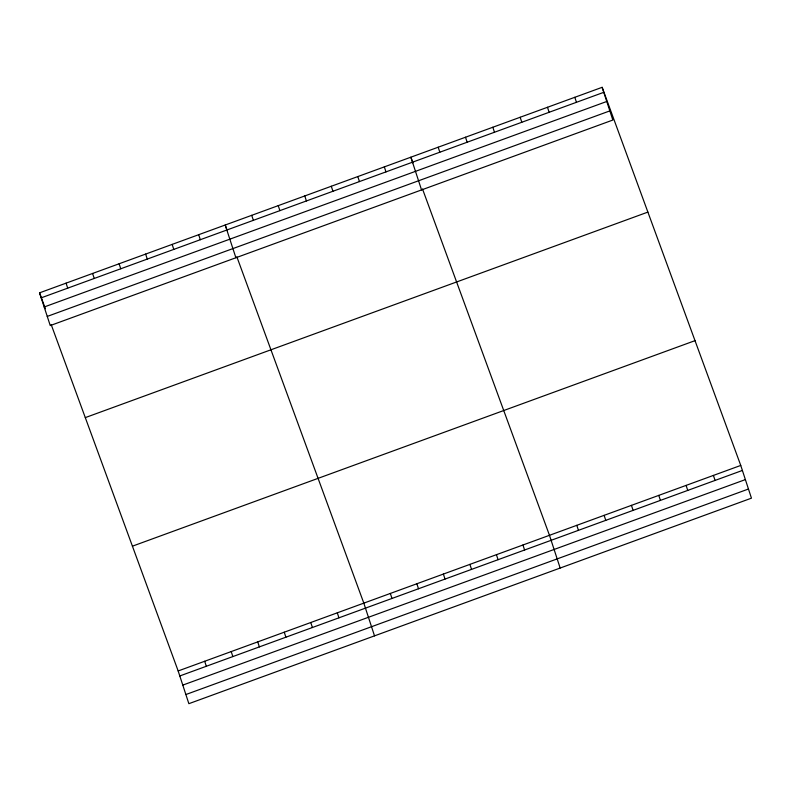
<?xml version="1.0" encoding="UTF-8"?>
<svg xmlns="http://www.w3.org/2000/svg" width="791" height="791" viewBox="0 0 791 791"><rect width="100%" height="100%" fill="white"/><g stroke="black" fill="none" stroke-linecap="round" stroke-linejoin="round"><path stroke-width="1.19" d="M602.139 87.317L612.837 120.044L50.248 325.566L39.55 292.838L602.139 87.317L740.752 465.434L751.45 498.162L188.861 703.683L178.163 670.956L51.197 324.597M41.191 297.841L603.77 92.329M44.177 306.997L606.766 101.475M47.252 316.42L609.841 110.898M85.29 417.618L647.878 212.097M132.423 546.176L695.012 340.654M178.163 670.956L740.752 465.434M179.804 675.959L742.393 470.447M182.79 685.105L745.379 479.593M185.875 694.538L748.464 489.016M412.942 162.867L410.855 157.191L421.554 189.919M422.503 188.96L549.478 535.309L560.166 568.037M227.284 230.685L225.208 225.02L235.896 257.747M236.845 256.778L363.82 603.138L374.519 635.865M39.55 292.838L45.374 308.717M713.423 475.421L715.064 480.424M574.81 97.303L576.451 102.306M686.104 485.397L687.735 490.41M547.491 107.279L549.122 112.292M658.774 495.384L660.416 500.387M520.162 117.266L521.793 122.269M631.455 505.36L633.087 510.373M492.833 127.252L494.474 132.255M604.126 515.346L605.758 520.349M465.513 137.229L467.145 142.242M576.797 525.333L578.439 530.336M438.184 147.215L439.816 152.218M522.95 544.999L524.591 550.012M384.337 166.881L385.968 171.894M496.432 554.689L498.063 559.692M357.809 176.571L359.45 181.584M469.903 564.378L471.545 569.382M331.291 186.261L332.932 191.264M443.385 574.068L445.026 579.071M304.772 195.95L306.404 200.954M416.867 583.758L418.498 588.761M278.244 205.64L279.885 210.643M390.339 593.448L391.98 598.451M251.726 215.33L253.367 220.333M337.302 612.817L338.934 617.83M198.679 234.709L200.321 239.713M310.774 622.507L312.415 627.52M172.161 244.389L173.793 249.402M284.256 632.197L285.887 637.21M145.633 254.079L147.274 259.092M257.728 641.887L259.369 646.9M119.115 263.769L120.756 268.782M231.209 651.576L232.851 656.579M92.596 273.459L94.228 278.472M204.691 661.266L206.322 666.269M66.068 283.148L67.71 288.151"/></g></svg>
